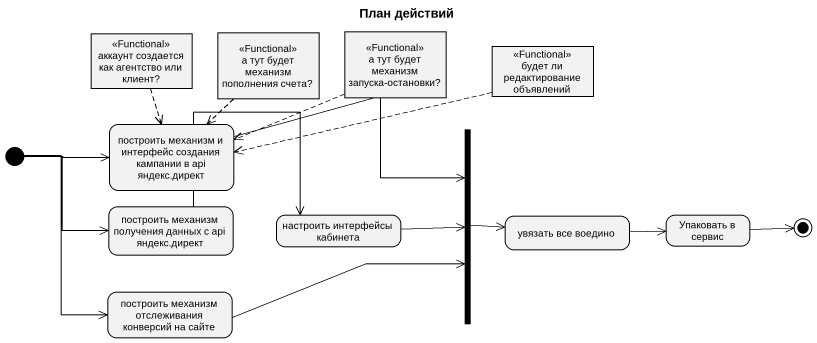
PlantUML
@startuml
title План действий
hide empty description
state "аккаунт создается как агентство или клиент?" as аккаунт_создается_как <<Functional>>
state "а тут будет механизм пополнения счета?" as а_тут_будет_механизм <<Functional>>
state "а тут будет механизм запуска-остановки?" as а_тут_будет_механизм_2 <<Functional>>
state "будет ли редактирование объявлений" as будет_ли_редактирование <<Functional>>
state "построить механизм и интерфейс создания кампании в api яндекс.директ" as построить_механизм_и
state fork1 <<join>>
state "построить механизм получения данных с api яндекс.директ" as построить_механизм
state "настроить интерфейсы кабинета" as настроить_интерфейсы
state "увязать все воедино" as увязать_все_воедино
state "Упаковать в сервис" as Упаковать_в_сервис
state "построить механизм отслеживания конверсий на сайте" as построить_механизм_2
[*] -right-> построить_механизм_и
[*] -right-> построить_механизм
[*] --> построить_механизм_2
аккаунт_создается_как -[dashed]-> построить_механизм_и
а_тут_будет_механизм -[dashed]-> построить_механизм_и
а_тут_будет_механизм_2 -left[dashed]-> построить_механизм_и
будет_ли_редактирование -left[dashed]-> построить_механизм_и
построить_механизм_и -right-> fork1
fork1 -right-> увязать_все_воедино
построить_механизм -right-> настроить_интерфейсы
настроить_интерфейсы -right-> fork1
увязать_все_воедино -right-> Упаковать_в_сервис
построить_механизм_2 -right-> fork1
Упаковать_в_сервис -right-> [*]
@enduml
